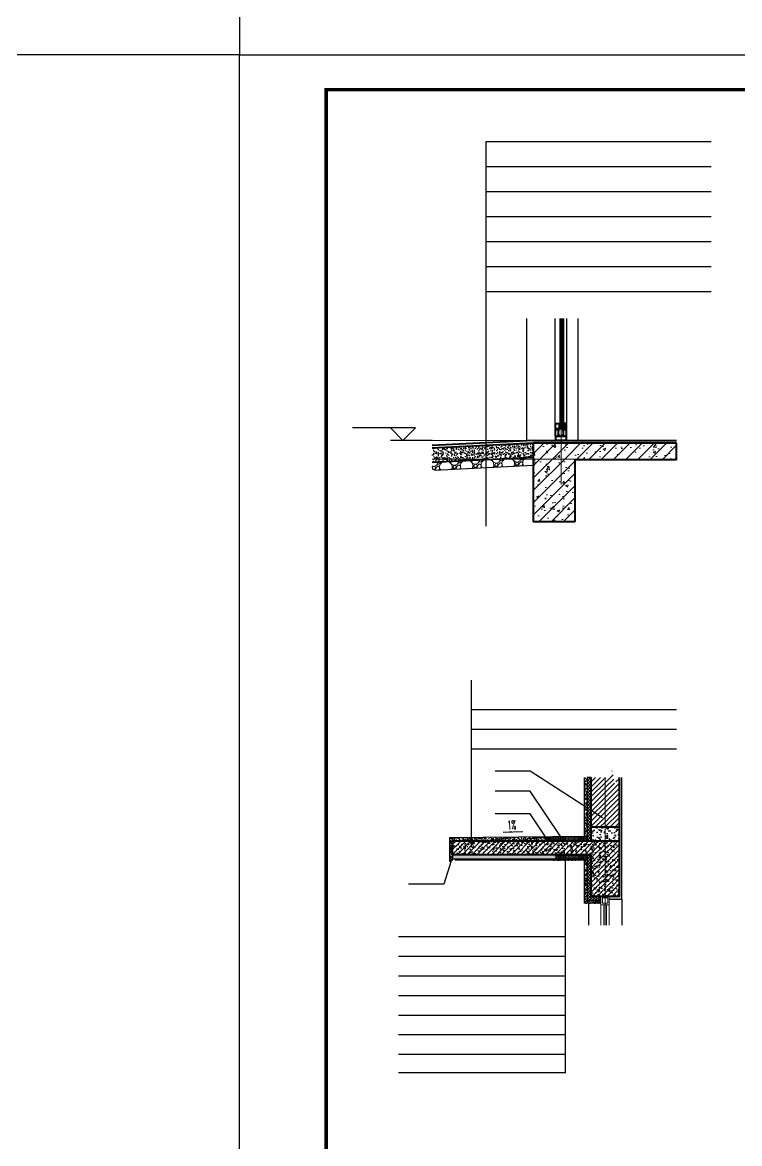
# Model space of a CAD drawing. Extents: x -518115 to 389031, y -231062 to 1628073.
# Drawn here: x -2550 to 2618, y 928793 to 936866 of the extents above; entities that cross this region are included whole.
import ezdxf

# ---------------------------------------------------------------- set-up
doc = ezdxf.new("R2010")
doc.units = 0
doc.header["$LTSCALE"] = 1000
doc.header["$MEASUREMENT"] = 0
doc.linetypes.add('DOTE', pattern=[2.42, 2, -0.2, 0.02, -0.2])
for name, color, linetype in [('3-保温', 17, 'Continuous'), ('3-面层', 5, 'Continuous'), ('5-平立面看线1', 45, 'Continuous'), ('DIM_ELEV', 3, 'Continuous'), ('DIM_LEAD', 3, 'Continuous'), ('DIM_SYMB', 3, 'Continuous'), ('PUB_HACTH', 252, 'Continuous'), ('PUB_TEXT', 4, 'Continuous'), ('图框', 140, 'Continuous')]:
    doc.layers.add(name, color=color, linetype=linetype)
for name, color, linetype, lineweight in [('DOTE', 19, 'DOTE', 9), ('PUB_HATCH', 8, 'Continuous', 9), ('WALL', 9, 'Continuous', 40), ('WINDOW', 144, 'Continuous', 15)]:
    doc.layers.add(name, color=color, linetype=linetype, lineweight=lineweight)
doc.layers.add('yichutu', color=7, linetype='Continuous', true_color=0xffffff, plot=False)
doc.styles.add('_TCH_DIM', font='SIMPLEX.shx', dxfattribs={"width": 0.7, "bigfont": 'GBCBIG.shx'})
pattern_1 = [(45, (-2372135.04, 1142494.77), (-44.1941738, 44.1941738), []), (50, (-2372135.04, 1142494.77), (179.315046, -15.688034), [18.75, -206.25]), (355, (-2372135.04, 1142494.77), (-34.687833, 188.048033), [15, -165]), (100.4514, (-2372120.1, 1142493.47), (144.627345, 172.359886), [15.935047, -175.285528]), (46.1842, (-2372135.04, 1142544.77), (266.810262, -41.379754), [28.125, -309.375]), (96.6356, (-2372112.8, 1142541.32), (233.665676, 243.529468), [23.902572, -262.92825]), (351.1842, (-2372135.04, 1142544.77), (233.665486, 243.52965), [22.5, -247.5]), (21, (-2372110.04, 1142532.27), (149.226763, -100.654723), [18.75, -206.25]), (326, (-2372110.04, 1142532.27), (60.828833, 181.287511), [15, -165]), (71.4514, (-2372097.6, 1142523.88), (210.055657, 80.632624), [15.935047, -175.285528]), (37.5, (-2372135.04, 1142494.77), (3.0399638, 83.2234635), [0, -163, 0, -167.5, 0, -165.625]), (7.5, (-2372135.04, 1142494.77), (65.7673844, 98.602928), [0, -95.5, 0, -159.25, 0, -63.125]), (327.5, (-2372190.79, 1142494.77), (133.455609, -5.638718), [0, -62.5, 0, -195, 0, -258.75]), (317.5, (-2372215.79, 1142494.77), (145.7965423, 25.0262456), [0, -81.25, 0, -129.5, 0, -183.75])]
pattern_2 = [(45, (-2065167.275, 1254048.917), (-17.67766953, 17.67766953), []), (50, (-2065167.275, 1254048.92), (71.7260183, -6.2752135), [7.5, -82.5]), (355, (-2065167.275, 1254048.92), (-13.8751334, 75.2192134), [6, -66]), (100.4514, (-2065161.3, 1254048.394), (57.8509382, 68.9439542), [6.374019, -70.1142112]), (46.1842, (-2065167.275, 1254068.92), (106.724105, -16.5519014), [11.25, -123.75]), (96.6356, (-2065158.38, 1254067.54), (93.4662706, 97.411787), [9.561029, -105.1713]), (351.1842, (-2065167.27, 1254068.92), (93.4661945, 97.41186), [9, -99]), (21, (-2065157.275, 1254063.92), (59.6907052, -40.261889), [7.5, -82.5]), (326, (-2065157.275, 1254063.92), (24.3315332, 72.5150045), [6, -66]), (71.4514, (-2065152.3, 1254060.56), (84.0222629, 32.2530497), [6.374019, -70.1142112]), (37.5, (-2065167.275, 1254048.917), (1.21598553, 33.28938538), [0, -65.2, 0, -67, 0, -66.25]), (7.5, (-2065167.275, 1254048.917), (26.30695374, 39.4411712), [0, -38.2, 0, -63.7, 0, -25.25]), (327.5, (-2065189.575, 1254048.917), (53.38224362, -2.25548717), [0, -25, 0, -78, 0, -103.5]), (317.5, (-2065199.575, 1254048.917), (58.3186169, 10.0104982), [0, -32.5, 0, -51.8, 0, -73.5])]
pattern_3 = [(50, (-2065167.275, 1254048.92), (71.7260183, -6.2752135), [7.5, -82.5]), (355, (-2065167.275, 1254048.92), (-13.8751334, 75.2192134), [6, -66]), (100.4514, (-2065161.3, 1254048.394), (57.8509382, 68.9439542), [6.374019, -70.1142112]), (46.1842, (-2065167.275, 1254068.92), (106.724105, -16.5519014), [11.25, -123.75]), (96.6356, (-2065158.38, 1254067.54), (93.4662706, 97.411787), [9.561029, -105.1713]), (351.1842, (-2065167.27, 1254068.92), (93.4661945, 97.41186), [9, -99]), (21, (-2065157.275, 1254063.92), (59.6907052, -40.261889), [7.5, -82.5]), (326, (-2065157.275, 1254063.92), (24.3315332, 72.5150045), [6, -66]), (71.4514, (-2065152.3, 1254060.56), (84.0222629, 32.2530497), [6.374019, -70.1142112]), (37.5, (-2065167.275, 1254048.917), (1.21598553, 33.28938538), [0, -65.2, 0, -67, 0, -66.25]), (7.5, (-2065167.275, 1254048.917), (26.30695374, 39.4411712), [0, -38.2, 0, -63.7, 0, -25.25]), (327.5, (-2065189.575, 1254048.917), (53.38224362, -2.25548717), [0, -25, 0, -78, 0, -103.5]), (317.5, (-2065199.575, 1254048.917), (58.3186169, 10.0104982), [0, -32.5, 0, -51.8, 0, -73.5])]
pattern_4 = [(45, (-2065167.275, 1254066.869), (-17.6776766, 17.6776766), [])]
pattern_5 = [(45, (-2065167.275, 1254048.917), (-11.22532015, 11.22532015), []), (135, (-2065167.275, 1254048.917), (-11.22532015, -11.22532015), [])]
pattern_6 = [(0, (-2065167.275, 1254048.9174), (11.90625, 6.874075), [7.9375, -15.875]), (120, (-2065167.275, 1254048.9174), (-11.906248578, 6.874077464), [7.9375, -15.875]), (60, (-2065167.275, 1254048.9174), (1.422e-06, 13.748152464), [-15.875, 7.9375])]
pattern_7 = [(37.5, (-2065167.275, 1254048.917), (-0.62993358, 19.26823769), [0, -15.2, 0, -17, 0, -16.25]), (7.5, (-2065167.275, 1254048.917), (17.69776705, 28.22146065), [0, -8.2, 0, -13.7, 0, -5.25]), (327.5, (-2065179.575, 1254048.917), (31.14141862, 0.05659054), [0, -5, 0, -18, 0, -23.5]), (317.5, (-2065179.575, 1254048.917), (30.06126605, 8.77675565), [0, -2.5, 0, -11.8, 0, -13.5])]

# ---------------------------------------------------------------- blocks, each defined once
blk = doc.blocks.new('yct-841-594-84100-59399.9999999999-100-1000.0')
at = {"layer": 'yichutu', "color": 7, "true_color": 0xffffff}
blk.add_lwpolyline([(0, 0), (0, 59400), (84100, 59400), (84100, 0)], close=True, dxfattribs=at)
blk = doc.blocks.new('A$C72245D93')
at = {"layer": '图框'}
blk.add_lwpolyline([(0, 0), (21025, 0), (21025, -14850), (0, -14850)], close=True, dxfattribs=at)
blk.add_lwpolyline([(0, 0), (21025, 0), (21025, -14850), (0, -14850)], close=True, dxfattribs=at)
at = {"layer": '图框', "const_width": 25}
blk.add_lwpolyline([(20775, -14600), (20775, -250), (625, -250), (625, -14600)], close=True, dxfattribs=at)

msp = doc.modelspace()

# ---------------------------------------------------------------- hatches: boundary and pattern name
at = {"layer": '3-保温'}
h = msp.add_hatch(dxfattribs=at)
h.set_pattern_fill('ANSI37', color=256, scale=10)
h.set_pattern_definition(pattern_5)
h.paths.add_polyline_path([(1548.9, 931428.8), (1518.9, 931428.8), (1518.9, 930973.6), (1548.9, 930973.6)])
h = msp.add_hatch(dxfattribs=at)
h.set_pattern_fill('ANSI37', color=256, scale=10)
h.set_pattern_definition(pattern_5)
h.paths.add_polyline_path([(1548.9, 930873.6), (1518.9, 930873.6), (1518.9, 930543.6), (1618.9, 930543.6), (1618.9, 930573.6), (1548.9, 930573.6), (1548.9, 930573.6)])
at = {"layer": 'DIM_SYMB'}
msp.add_hatch(color=256, dxfattribs=at).paths.add_polyline_path([(915.1, 931033), (975.1, 931035.6), (974.7, 931043.6)])
at = {"layer": 'PUB_HACTH', "ltscale": 0.8}
h = msp.add_hatch(dxfattribs=at)
h.set_pattern_fill('AR-CONC', color=256, scale=25, angle=2.86068)
h.set_pattern_definition([(52.8606782, (-2148565.465, 1158950.115), (45.6882796, -1.7067098), [4.7625, -52.3875]), (357.8606782, (-2148565.465, 1158950.115), (-11.1835175, 47.2649187), [3.81, -41.91]), (103.3116782, (-2148561.657, 1158949.973), (34.5049375, 45.558), [4.0475, -44.5225]), (49.0448782, (-2148566.1, 1158962.8), (68.2098655, -7.115264), [7.14375, -78.58125]), (99.4962782, (-2148560.414, 1158962.206), (56.1899994, 64.74137), [6.07125, -66.78375]), (354.0446782, (-2148566.1, 1158962.8), (56.1900976, 64.7412652), [5.715, -62.865]), (23.8606782, (-2148559.598, 1158959.945), (39.1324404, -23.6428395), [4.7625, -52.3875]), (328.8606782, (-2148559.6, 1158959.945), (13.1331625, 46.7607062), [3.81, -41.91]), (74.3120782, (-2148556.337, 1158957.975), (52.2654936, 23.1179638), [4.0475, -44.5225]), (40.36067825, (-2148565.465, 1158950.115), (-0.28379433, 21.15095364), [0, -41.402, 0, -42.545, 0, -42.06875]), (10.3606782, (-2148565.465, 1158950.115), (15.43415785, 25.84763433), [0, -24.257, 0, -40.4495, 0, -16.03375]), (330.36067825, (-2148579.607, 1158949.408), (33.92688386, 0.26134608), [0, -15.875, 0, -49.53, 0, -65.7225]), (320.3606782, (-2148585.95, 1158949.09), (36.6689041, 8.19689118), [0, -20.6375, 0, -32.893, 0, -46.6725])])
h.paths.add_polyline_path([(403, 933800.1), (403, 933700), (1137.2, 933736.7), (1132.2, 933836.6)])
h = msp.add_hatch(dxfattribs=at)
h.set_pattern_fill('普通砖', color=256, scale=10)
h.set_pattern_definition(pattern_4)
h.paths.add_polyline_path([(1748.9, 931428.8), (1737.1, 931428.8), (1718.4, 931376.3), (1699.9, 931481.3), (1680.8, 931428.8), (1648.9, 931428.8), (1648.9, 931073.6), (1748.9, 931073.6)])
h = msp.add_hatch(dxfattribs=at)
h.set_pattern_fill('粉刷', color=256, scale=5)
h.set_pattern_definition(pattern_7)
h.paths.add_polyline_path([(1518.9, 931428.8), (1498.9, 931428.8), (1498.9, 931006.1), (1518.9, 931006.3)])
h = msp.add_hatch(dxfattribs=at)
h.set_pattern_fill('普通砖', color=256, scale=10)
h.set_pattern_definition(pattern_4)
h.paths.add_polyline_path([(1648.9, 931428.8), (1548.9, 931428.8), (1548.9, 931073.6), (1648.9, 931073.6)])
h = msp.add_hatch(dxfattribs=at)
h.set_pattern_fill('粉刷', color=256, scale=5)
h.set_pattern_definition(pattern_7)
h.paths.add_polyline_path([(1768.9, 931428.8), (1748.9, 931428.8), (1748.9, 930873.6), (1748.9, 930573.6), (1678.9, 930573.6), (1678.9, 930553.6), (1768.9, 930553.6)])
h = msp.add_hatch(dxfattribs=at)
h.set_pattern_fill('粉刷', color=256, scale=5)
h.set_pattern_definition(pattern_7)
h.paths.add_polyline_path([(1227.7, 931003.4), (528.9, 930996.4), (528.9, 930823.6), (548.9, 930833.6), (548.9, 930843.6), (568.9, 930843.6), (1290.8, 930833.6), (1290.8, 930843.6), (548.9, 930843.6), (548.9, 930873.6), (548.9, 930973.6), (1227.7, 930973.6)])
h = msp.add_hatch(color=256, dxfattribs=at)
h.dxf.hatch_style = 1
h.paths.add_polyline_path([(1247.7, 931003.6), (1227.7, 931003.4), (1227.7, 930973.6), (1247.7, 930973.6)])
h = msp.add_hatch(dxfattribs=at)
h.set_pattern_fill('HONEY', color=256, scale=5)
h.set_pattern_definition(pattern_6)
h.paths.add_polyline_path([(1290.8, 931004), (1247.7, 931003.6), (1247.7, 930973.6), (1290.8, 930973.6)])
h = msp.add_hatch(dxfattribs=at)
h.set_pattern_fill('HONEY', color=256, scale=5)
h.set_pattern_definition(pattern_6)
h.paths.add_polyline_path([(1518.9, 931006.3), (1290.8, 931004), (1290.8, 930973.6), (1518.9, 930973.6)])
h = msp.add_hatch(dxfattribs=at)
h.set_pattern_fill('混凝土', color=256, scale=10)
h.set_pattern_definition(pattern_3)
h.paths.add_polyline_path([(1648.9, 931073.6), (1548.9, 931073.6), (1548.9, 930973.6), (1648.9, 930973.6)])
h = msp.add_hatch(dxfattribs=at)
h.set_pattern_fill('混凝土', color=256, scale=10)
h.set_pattern_definition(pattern_3)
h.paths.add_polyline_path([(1748.9, 931073.6), (1648.9, 931073.6), (1648.9, 930973.6), (1748.9, 930973.6)])
h = msp.add_hatch(dxfattribs=at)
h.set_pattern_fill('钢筋混凝土', color=256, scale=10)
h.set_pattern_definition(pattern_2)
h.paths.add_polyline_path([(1648.9, 930973.6), (1548.9, 930973.6), (548.9, 930973.6), (548.9, 930873.6), (1548.9, 930873.6), (1548.9, 930573.6), (1648.9, 930573.6)])
h = msp.add_hatch(dxfattribs=at)
h.set_pattern_fill('钢筋混凝土', color=256, scale=10)
h.set_pattern_definition(pattern_2)
h.paths.add_polyline_path([(1748.9, 930873.6), (1748.9, 930973.6), (1648.9, 930973.6), (1648.9, 930573.6), (1678.9, 930573.6), (1748.9, 930573.6)])
h = msp.add_hatch(dxfattribs=at)
h.set_pattern_fill('HONEY', color=256, scale=5)
h.set_pattern_definition(pattern_6)
h.paths.add_polyline_path([(1290.8, 930873.6), (548.9, 930873.6), (548.9, 930843.6), (1290.8, 930843.6)])
h = msp.add_hatch(dxfattribs=at)
h.set_pattern_fill('HONEY', color=256, scale=5)
h.set_pattern_definition(pattern_6)
h.paths.add_polyline_path([(1518.9, 930873.6), (1290.8, 930873.6), (1290.8, 930843.6), (1518.9, 930843.6)])
h = msp.add_hatch(dxfattribs=at)
h.set_pattern_fill('粉刷', color=256, scale=5)
h.set_pattern_definition(pattern_7)
h.paths.add_polyline_path([(1518.9, 930843.6), (1290.8, 930843.6), (1290.8, 930833.6), (1498.9, 930833.6), (1498.9, 930523.6), (1618.9, 930523.6), (1618.9, 930543.6), (1518.9, 930543.6)])
at = {"layer": 'PUB_HATCH'}
h = msp.add_hatch(dxfattribs=at)
h.set_pattern_fill('钢筋混凝土', color=256, scale=25, style=0)
h.set_pattern_definition(pattern_1)
h.paths.add_polyline_path([(2163.9, 933716.7), (2163.9, 933836.7), (1131.4, 933836.7), (1431.4, 933716.7)])
h = msp.add_hatch(dxfattribs=at)
h.set_pattern_fill('钢筋混凝土', color=256, scale=25, style=0)
h.set_pattern_definition(pattern_1)
h.paths.add_polyline_path([(1431.4, 933716.7), (1131.4, 933836.7), (1131.4, 933269.7), (1431.4, 933269.7)])
at = {"layer": 'PUB_HATCH', "linetype": 'ByBlock'}
h = msp.add_hatch(dxfattribs=at)
h.set_pattern_fill('卵石砌体', color=256, scale=20, angle=2.86068, style=0)
h.set_pattern_definition([(2.860678, (-2148460.6, 1158955.36), (-7.486127, 149.813077), [7.5, -22.5, 7.5, -112.5]), (2.860678, (-2148423.89, 1158972.21), (-7.486127, 149.813077), [7.5, -142.5]), (2.860678, (-2148499.55, 1158983.45), (-7.486127, 149.813077), [15, -135]), (2.860678, (-2148537.37, 1158989.07), (-7.486127, 149.813077), [22.5, -127.5]), (2.860678, (-2148462.84, 1159000.3), (-7.486127, 149.813077), [15, -15, 22.5, -97.5]), (2.860678, (-2148471.45, 1159022.4), (-7.486127, 149.813077), [22.5, -127.5]), (2.860678, (-2148509.28, 1159028.02), (-7.486127, 149.813077), [22.5, -52.5, 22.5, -52.5]), (2.860678, (-2148540.37, 1159048.99), (-7.486127, 149.813077), [22.5, -7.5, 7.5, -112.5]), (2.860678, (-2148443.74, 1159068.84), (-7.486127, 149.813077), [7.5, -142.5]), (2.860678, (-2148474.45, 1159082.32), (-7.486127, 149.813077), [15, -135]), (92.860678, (-2148572.2, 1159084.95), (-149.813077, -7.486127), [15, -135]), (92.860678, (-2148551.98, 1158980.83), (-149.813077, -7.486127), [7.5, -15, 22.5, -105]), (92.860678, (-2148515.28, 1158997.68), (-149.813077, -7.486127), [30, -7.5, 7.5, -105]), (92.860678, (-2148494.68, 1159036.26), (-149.813077, -7.486127), [22.5, -127.5]), (92.860678, (-2148483.82, 1158969.21), (-149.813077, -7.486127), [15, -135]), (92.860678, (-2148482.31, 1159089.44), (-149.813077, -7.486127), [15, -135]), (92.860678, (-2148470.33, 1158999.92), (-149.813077, -7.486127), [15, -75, 7.5, -52.5]), (92.860678, (-2148451.6, 1159075.95), (-149.813077, -7.486127), [7.5, -7.5, 7.5, -127.5]), (92.860678, (-2148440.74, 1159008.91), (-149.813077, -7.486127), [15, -22.5, 15, -97.5]), (92.860678, (-2148431.38, 1158971.83), (-149.813077, -7.486127), [15, -135]), (47.860678, (-2148558.72, 1158965.47), (-7.486127, 149.8130763), [21.21315, -42.426404, 31.8198, -116.672678]), (47.860678, (-2148566.21, 1158965.1), (-7.486127, 149.8130763), [21.213203, -190.91883]), (47.860678, (-2148484.56, 1158984.2), (-7.486127, 149.8130763), [21.213203, -190.91883]), (47.860678, (-2148503.29, 1159058.35), (-7.486127, 149.8130763), [21.213203, -190.91883]), (47.860678, (-2148432.13, 1158986.82), (-7.486127, 149.8130763), [21.213203, -190.91883]), (47.860678, (-2148560.22, 1158995.43), (-7.486127, 149.8130763), [10.606602, -201.52542]), (47.860678, (-2148547.48, 1159041.13), (-7.486127, 149.8130763), [10.606602, -201.52542]), (47.860678, (-2148529.88, 1158989.44), (-7.486127, 149.8130763), [10.606602, -201.52542]), (47.860678, (-2148517.52, 1159042.62), (-7.486127, 149.8130763), [10.606602, -201.52542]), (47.860678, (-2148471.08, 1159014.91), (-7.486127, 149.8130763), [10.606602, -201.52542]), (47.860678, (-2148475.2, 1159097.3), (-7.486127, 149.8130763), [10.606602, -201.52542]), (47.860678, (-2148459.47, 1159083.07), (-7.486127, 149.8130763), [10.606602, -201.52542]), (47.860678, (-2148447.86, 1159001.05), (-7.486127, 149.8130763), [10.606602, -201.52542]), (47.860678, (-2148438.5, 1158963.97), (-7.486127, 149.8130763), [10.606602, -201.52542]), (47.860678, (-2148441.49, 1159023.89), (-7.486127, 149.8130763), [10.606602, -201.52542]), (47.860678, (-2148445.24, 1159098.8), (-7.486127, 149.8130763), [10.606602, -201.52542]), (47.860678, (-2148436.25, 1159069.21), (-7.486127, 149.8130763), [10.606602, -201.52542]), (137.860678, (-2148466.96, 1159082.7), (-149.8130763, -7.486127), [10.606602, -201.52542]), (137.860678, (-2148452.73, 1159098.43), (-149.8130763, -7.486127), [10.606602, -201.52542]), (137.860678, (-2148443.74, 1159068.84), (-149.8130763, -7.486127), [10.606602, -201.52542]), (137.860678, (-2148422.76, 1159099.92), (-149.8130763, -7.486127), [10.606602, -201.52542]), (137.860678, (-2148495.05, 1159043.75), (-149.8130763, -7.486127), [10.606602, -201.52542]), (137.860678, (-2148509.28, 1159028.02), (-149.8130763, -7.486127), [10.606602, -201.52542]), (137.860678, (-2148552.35, 1158988.32), (-149.8130763, -7.486127), [10.606602, -201.52542]), (137.860678, (-2148537.37, 1158989.07), (-149.8130763, -7.486127), [10.606602, -201.52542]), (137.860678, (-2148525.01, 1159042.25), (-149.8130763, -7.486127), [10.606602, -201.52542]), (137.860678, (-2148553.85, 1159018.28), (-149.8130763, -7.486127), [10.606602, -201.52542]), (137.860678, (-2148462.84, 1159000.3), (-149.8130763, -7.486127), [10.606602, -201.52542]), (137.860678, (-2148441.12, 1159016.4), (-149.8130763, -7.486127), [10.606602, -201.52542]), (137.860678, (-2148432.13, 1158986.82), (-149.8130763, -7.486127), [10.606602, -201.52542]), (137.860678, (-2148432.88, 1159001.8), (-149.8130763, -7.486127), [10.606602, -201.52542]), (137.860678, (-2148423.89, 1158972.21), (-149.8130763, -7.486127), [10.606602, -201.52542]), (137.860678, (-2148548.23, 1159056.11), (-149.8130763, -7.486127), [21.213203, -190.91883]), (137.860678, (-2148471.08, 1159014.91), (-149.8130763, -7.486127), [21.213203, -190.91883]), (137.860678, (-2148475.95, 1158962.1), (-149.8130763, -7.486127), [53.033008, -159.099024]), (29.4257294, (-2148569.21, 1159025.02), (149.8130758, 7.4861281), [16.77, -318.64018]), (29.4257294, (-2148544.49, 1158981.2), (149.8130758, 7.4861281), [16.77, -318.64018]), (29.4257294, (-2148517.896, 1159050.114), (149.8130758, 7.4861281), [16.77, -318.64018]), (29.4257294, (-2148453.105, 1158955.73), (149.8130758, 7.4861281), [16.77, -318.64018]), (29.4257294, (-2148477.45, 1158992.06), (149.8130758, 7.4861281), [16.77, -318.64018]), (29.4257294, (-2148463.964, 1159022.77), (149.8130758, 7.4861281), [16.77, -318.64018]), (29.4257294, (-2148489.056, 1159074.08), (149.8130758, 7.4861281), [16.77, -318.64018]), (29.4257294, (-2148436.25, 1159069.21), (149.8130758, 7.4861281), [16.77, -318.64018]), (66.295627, (-2148554.226, 1159025.77), (-7.4861268, 149.8130764), [16.77, -318.64018]), (66.295627, (-2148554.6, 1159033.26), (-7.4861268, 149.8130764), [16.77, -318.64018]), (66.295627, (-2148495.8, 1159058.73), (-7.4861268, 149.8130764), [33.54, -301.87018]), (66.295627, (-2148442.99, 1159053.86), (-7.4861268, 149.8130764), [16.77, -318.64018]), (66.295627, (-2148449.36, 1159031.01), (-7.4861268, 149.8130764), [16.77, -318.64018]), (66.295627, (-2148522.767, 1158997.305), (-7.4861268, 149.8130764), [16.77, -318.64018]), (66.295627, (-2148451.98, 1159083.445), (-7.4861268, 149.8130764), [16.77, -318.64018]), (66.295627, (-2148429.13, 1159077.08), (-7.4861268, 149.8130764), [16.77, -318.64018]), (119.4257294, (-2148563.96, 1159070.34), (-7.4861281, 149.8130758), [16.77, -318.64018]), (119.4257294, (-2148475.58, 1158954.607), (-7.4861281, 149.8130758), [16.77, -318.64018]), (119.4257294, (-2148547.86, 1159048.616), (-7.4861281, 149.8130758), [16.77, -318.64018]), (119.4257294, (-2148434.75, 1159039.25), (-7.4861281, 149.8130758), [16.77, -318.64018]), (119.4257294, (-2148486.81, 1159029.14), (-7.4861281, 149.8130758), [16.77, -318.64018]), (119.4257294, (-2148443.364, 1159061.35), (-7.4861281, 149.8130758), [16.77, -318.64018]), (119.4257294, (-2148516.77, 1159027.64), (-7.4861281, 149.8130758), [16.77, -318.64018]), (119.4257294, (-2148545.24, 1158996.18), (-7.4861281, 149.8130758), [16.77, -318.64018]), (156.295627, (-2148556.1, 1159063.223), (-149.8130764, -7.4861268), [16.77, -318.64018]), (156.295627, (-2148499.546, 1158983.446), (-149.8130764, -7.4861268), [16.77, -318.64018]), (156.295627, (-2148532.88, 1159049.365), (-149.8130764, -7.4861268), [16.77, -318.64018]), (156.295627, (-2148439.995, 1158993.93), (-149.8130764, -7.4861268), [16.77, -318.64018]), (156.295627, (-2148460.595, 1158955.355), (-149.8130764, -7.4861268), [16.77, -318.64018]), (156.295627, (-2148451.6, 1159075.954), (-149.8130764, -7.4861268), [16.77, -318.64018]), (156.295627, (-2148471.455, 1159022.4), (-149.8130764, -7.4861268), [16.77, -318.64018]), (156.295627, (-2148556.1, 1159063.223), (-149.8130764, -7.4861268), [16.77, -318.64018]), (156.295627, (-2148419.395, 1159032.51), (-149.8130764, -7.4861268), [16.77, -318.64018]), (246.295627, (-2148558.72, 1158965.47), (7.4861268, -149.8130764), [16.77, -318.64018])])
h.paths.add_polyline_path([(403, 933646.9), (419.8, 933640.8), (1140.2, 933676.8), (1137.2, 933736.7), (403, 933700)])

# ---------------------------------------------------------------- linework, layer by layer
for p, q in [((1288.9, 933886.7), (1288.9, 934735.2)), ((1373.9, 933981.7), (1373.9, 934735.2)), ((1288.9, 933931.7), (1288.9, 933981.7)), ((1288.9, 933981.7), (1319, 933981.7)), ((1288.9, 933886.7), (1288.9, 933936.7)), ((1288.9, 933936.7), (1293.9, 933936.7)), ((1293.9, 933936.7), (1288.9, 933936.7)), ((1288.9, 933921), (1288.9, 933902.1)), ((1293.9, 933941.7), (1293.9, 933976.7)), ((1293.9, 933976.7), (1314, 933976.7)), ((1314, 933941.7), (1293.9, 933941.7)), ((1293.9, 933936.7), (1298.9, 933936.7)), ((1368, 933936.7), (1293.9, 933936.7)), ((1293.9, 933891.7), (1293.9, 933931.7)), ((1293.9, 933931.7), (1308.9, 933931.7)), ((1308.9, 933931.7), (1293.9, 933931.7)), ((1308.9, 933931.7), (1293.9, 933931.7)), ((1298.9, 933941.7), (1314, 933941.7)), ((1308.9, 933931.7), (1308.9, 933891.7)), ((1313.9, 933934.7), (1313.9, 933928.7)), ((1313.9, 933934.7), (1319, 933934.7)), ((1313.9, 933928.7), (1319, 933928.7)), ((1313.9, 933926.7), (1319, 933926.7)), ((1313.9, 933926.7), (1313.9, 933896.7)), ((1314, 933976.7), (1314, 933941.7)), ((1319, 933981.7), (1319, 933941.7)), ((1319, 933941.7), (1357.8, 933941.7)), ((1357.8, 933941.7), (1319, 933941.7)), ((1319, 933936.7), (1319, 933934.7)), ((1319, 933928.7), (1319, 933926.7)), ((1325.4, 933941.7), (1351.4, 933956.9)), ((1325.4, 933956.9), (1351.4, 933941.7)), ((1325.4, 933956.9), (1325.4, 933941.7)), ((1325.4, 933956.9), (1351.4, 933956.9)), ((1338, 933936.7), (1368.9, 933936.7)), ((1338, 933934.7), (1338, 933936.7)), ((1338, 933934.7), (1343.9, 933934.7)), ((1338, 933926.7), (1338, 933928.7)), ((1338, 933928.7), (1343.9, 933928.7)), ((1338, 933926.7), (1343.9, 933926.7)), ((1343.9, 933934.7), (1343.9, 933928.7)), ((1343.9, 933934.7), (1343.9, 933928.7)), ((1343.9, 933926.7), (1343.9, 933896.7)), ((1343.9, 933926.7), (1343.9, 933896.7)), ((1348.9, 933931.7), (1348.9, 933891.7)), ((1348.9, 933931.7), (1348.9, 933891.7)), ((1348.9, 933931.7), (1368.9, 933931.7)), ((1368.9, 933931.7), (1348.9, 933931.7)), ((1351.4, 933956.9), (1351.4, 933941.7)), ((1357.8, 933941.7), (1357.8, 933981.7)), ((1362.9, 933981.7), (1357.8, 933981.7)), ((1362.9, 933981.7), (1362.9, 933936.7)), ((1373.9, 933981.7), (1363.9, 933981.7)), ((1363.9, 933976.7), (1363.9, 933981.7)), ((1368.9, 933976.7), (1363.9, 933976.7)), ((1368.9, 933936.7), (1368.9, 933976.7)), ((1368.9, 933891.7), (1368.9, 933931.7)), ((1373.9, 933931.7), (1373.9, 933981.7)), ((1373.9, 933886.7), (1373.9, 933936.7)), ((1373.9, 933886.7), (1288.9, 933886.7)), ((1373.9, 933886.7), (1288.9, 933886.7)), ((1288.9, 933886.7), (1288.9, 933856.7)), ((1288.9, 933856.7), (1373.9, 933856.7)), ((1293.9, 933891.7), (1308.9, 933891.7)), ((1368.9, 933881.7), (1293.9, 933881.7)), ((1293.9, 933881.7), (1293.9, 933861.7)), ((1293.9, 933861.7), (1368.9, 933861.7)), ((1319, 933896.7), (1313.9, 933896.7)), ((1319, 933894.7), (1313.9, 933894.7)), ((1313.9, 933894.7), (1313.9, 933888.7)), ((1319, 933888.7), (1313.9, 933888.7)), ((1319, 933896.7), (1319, 933894.7)), ((1319, 933888.7), (1319, 933886.7)), ((1343.9, 933896.7), (1338, 933896.7)), ((1338, 933894.7), (1338, 933896.7)), ((1343.9, 933894.7), (1338, 933894.7)), ((1343.9, 933888.7), (1338, 933888.7)), ((1338, 933886.7), (1338, 933888.7)), ((1343.9, 933894.7), (1343.9, 933888.7)), ((1343.9, 933894.7), (1343.9, 933888.7)), ((1348.9, 933891.7), (1368.9, 933891.7)), ((1368.9, 933861.7), (1368.9, 933881.7)), ((1373.9, 933856.7), (1373.9, 933886.7))]:
    msp.add_line(p, q)
at = {"color": 4}
for p, q in [((1325.4, 933956.9), (1325.4, 934735.2)), ((1333.4, 933956.9), (1333.4, 934735.2)), ((1343.4, 933956.9), (1343.4, 934735.2)), ((1351.4, 933956.9), (1351.4, 934735.2))]:
    msp.add_line(p, q, dxfattribs=at)
for centre, start, end in [((1320.1, 933987.2), 258.69778, 339.24089), ((1356.7, 933987.2), 200.75911, 281.30222), ((1320.1, 933975.5), 258.69778, 339.24089), ((1356.7, 933975.5), 200.75911, 281.30222)]:
    msp.add_arc(centre, 5.68, start, end)
at = {"layer": '3-面层', "ltscale": 0.8}
for p, q in [((1498.9, 931006.1), (1498.9, 931428.8)), ((1548.9, 931428.8), (1518.9, 931428.8)), ((1518.9, 931428.8), (1518.9, 930973.6)), ((1548.9, 930973.6), (1548.9, 931428.8)), ((1227.7, 931003.6), (1227.7, 930973.6)), ((1247.7, 931003.6), (1247.7, 930973.6)), ((548.9, 930973.6), (548.9, 930843.6)), ((548.9, 930873.6), (548.9, 930973.6)), ((548.9, 930973.6), (1548.9, 930973.6)), ((548.9, 930873.6), (548.9, 930843.6)), ((1548.9, 930873.6), (548.9, 930873.6)), ((548.9, 930843.6), (1518.9, 930843.6)), ((1518.9, 930873.6), (1518.9, 930543.6)), ((1548.9, 930573.6), (1548.9, 930873.6)), ((1518.9, 930543.6), (1618.9, 930543.6)), ((1618.9, 930573.6), (1548.9, 930573.6)), ((1618.9, 930543.6), (1618.9, 930573.6))]:
    msp.add_line(p, q, dxfattribs=at)
at = {"layer": '3-面层'}
for points in [[(1081.4, 934735.2), (1081.4, 933856.7)], [(1451.4, 934735.2), (1451.4, 933856.7)]]:
    msp.add_lwpolyline(points, dxfattribs=at)
at = {"layer": '3-面层', "ltscale": 0.8}
for points in [[(1678.9, 930553.6), (1768.9, 930553.6), (1768.9, 931428.8)], [(548.9, 930833.6), (528.9, 930823.6), (528.9, 930996.4), (1518.9, 931006.3)], [(548.9, 930833.6), (548.9, 930843.6), (568.9, 930843.6), (568.9, 930833.6)], [(1618.9, 930523.6), (1498.9, 930523.6), (1498.9, 930833.6), (568.9, 930833.6)]]:
    msp.add_lwpolyline(points, dxfattribs=at)
at = {"layer": '5-平立面看线1', "ltscale": 0.8}
for points in [[(1528.9, 930523.6), (1528.9, 930365.4)], [(1768.9, 930553.6), (1768.9, 930365.4)]]:
    msp.add_lwpolyline(points, dxfattribs=at)
at = {"layer": 'DIM_ELEV'}
for p, q in [((281.9, 933946.7), (-172.5, 933946.7)), ((191.9, 933856.7), (101.9, 933946.7)), ((191.9, 933856.7), (281.9, 933946.7)), ((401.9, 933856.7), (101.9, 933856.7))]:
    msp.add_line(p, q, dxfattribs=at)
at = {"layer": 'DIM_LEAD'}
for p, q in [((788, 936007.4), (2411.8, 936007.4)), ((788, 936007.4), (788, 933239.8)), ((788, 935827.4), (2411.8, 935827.4)), ((788, 935647.4), (2411.8, 935647.4)), ((788, 935467.4), (2411.8, 935467.4)), ((788, 935287.4), (2411.8, 935287.4)), ((788, 935107.4), (2411.8, 935107.4)), ((788, 934927.4), (2411.8, 934927.4)), ((685.7, 930926.9), (685.7, 932130.9)), ((685.7, 931919), (2161.8, 931919)), ((685.7, 931777.6), (2161.8, 931777.6)), ((685.7, 931636.2), (2161.8, 931636.2)), ((1109.7, 931473.9), (855.5, 931473.9)), ((1628.7, 931137.9), (1109.7, 931473.9)), ((1109.7, 931330.9), (855.5, 931330.9)), ((1334, 930994.9), (1109.7, 931330.9)), ((1109.7, 931166.9), (855.5, 931166.9)), ((1238.7, 930973.6), (1109.7, 931166.9)), ((1363.8, 929302.9), (1363.8, 930875.9)), ((538.9, 930828.6), (486.7, 930661.9)), ((486.7, 930661.9), (232.5, 930661.9)), ((1363.8, 930282.3), (159.7, 930282.3)), ((1363.8, 930140.9), (159.7, 930140.9)), ((1363.8, 929999.5), (159.7, 929999.5)), ((1363.8, 929858.1), (159.7, 929858.1)), ((1363.8, 929716.7), (159.7, 929716.7)), ((1363.8, 929575.3), (159.7, 929575.3)), ((1363.8, 929433.9), (159.7, 929433.9)), ((1363.8, 929302.9), (159.7, 929302.9))]:
    msp.add_line(p, q, dxfattribs=at)
at = {"layer": 'DIM_SYMB'}
msp.add_lwpolyline([(1055.4, 931039), (915.1, 931033)], dxfattribs=at)
at = {"layer": 'DOTE', "color": 4}
msp.add_line((1331.4, 934735.2), (1331.4, 933539.7), dxfattribs=at)
at = {"layer": 'DOTE'}
for p, q in [((2163.9, 933856.7), (401.9, 933856.7)), ((2165, 933721.6), (403, 933721.6)), ((1648.9, 930365.4), (1648.9, 931428.8))]:
    msp.add_line(p, q, dxfattribs=at)
at = {"layer": 'PUB_HACTH', "ltscale": 0.8}
msp.add_lwpolyline([(1132.5, 933676.4), (419.8, 933640.8)], dxfattribs=at)
at = {"layer": 'PUB_HACTH', "ltscale": 0.8, "const_width": 5}
msp.add_lwpolyline([(1548.9, 931273.6), (1548.9, 930973.6), (548.9, 930973.6), (548.9, 930873.6), (848.9, 930873.6)], dxfattribs=at)
at = {"layer": 'WALL', "ltscale": 0.8}
for q in [(403, 933820.1), (2163.9, 933856.7)]:
    msp.add_line((1133.3, 933856.7), q, dxfattribs=at)
at = {"layer": 'WALL', "color": 2}
for p, q in [((2163.9, 933836.7), (1131.4, 933836.7)), ((1131.4, 933836.7), (1131.4, 933269.7)), ((2163.9, 933716.7), (1431.4, 933716.7)), ((1431.4, 933716.7), (1431.4, 933269.7)), ((1548.9, 931073.6), (1748.9, 931073.6)), ((1548.9, 930973.6), (1748.9, 930973.6))]:
    msp.add_line(p, q, dxfattribs=at)
at = {"layer": 'WALL'}
for p, q in [((2163.9, 933716.7), (2163.9, 933836.7)), ((1431.4, 933269.7), (1131.4, 933269.7))]:
    msp.add_line(p, q, dxfattribs=at)
at = {"layer": 'WALL', "color": 2, "ltscale": 0.8}
for points in [[(1132.2, 933836.6), (403, 933800.1)], [(403, 933700), (1132.5, 933736.5)]]:
    msp.add_lwpolyline(points, dxfattribs=at)
at = {"layer": 'WALL', "color": 2}
for points in [[(1548.9, 930873.6), (548.9, 930873.6), (548.9, 930973.6), (1548.9, 930973.6), (1548.9, 931428.8)], [(1748.9, 931428.8), (1748.9, 930873.6)], [(1748.9, 930873.6), (1748.9, 930573.6), (1548.9, 930573.6), (1548.9, 930873.6)]]:
    msp.add_lwpolyline(points, dxfattribs=at)
at = {"layer": 'WINDOW'}
for p, q in [((1618.9, 930513.6), (1618.9, 930365.4)), ((1638.9, 930513.6), (1638.9, 930365.4)), ((1658.9, 930513.6), (1658.9, 930365.4)), ((1678.9, 930513.6), (1678.9, 930365.4))]:
    msp.add_line(p, q, dxfattribs=at)
for points in [[(1618.9, 930573.6), (1678.9, 930573.6), (1678.9, 930513.6), (1618.9, 930513.6)], [(1618.9, 930573.6), (1678.9, 930573.6), (1678.9, 930513.6), (1618.9, 930513.6)], [(1628.9, 930563.6), (1668.9, 930563.6), (1668.9, 930523.6), (1628.9, 930523.6)], [(1628.9, 930563.6), (1668.9, 930563.6), (1668.9, 930523.6), (1628.9, 930523.6)]]:
    msp.add_lwpolyline(points, close=True, dxfattribs=at)
at = {"layer": '图框', "color": 2}
msp.add_lwpolyline([(-985.9, 936632.1), (-31985.9, 936632.1), (-31985.9, 954632.1), (-985.9, 954632.1)], close=True, dxfattribs=at)

# ---------------------------------------------------------------- block references
msp.add_blockref('A$C72245D93', (-985.9, 936632.1))
at = {"layer": 'yichutu', "xscale": 0.25, "yscale": 0.25, "zscale": 0.25}
msp.add_blockref('yct-841-594-84100-59399.9999999999-100-1000.0', (-985.9, 921782.1), dxfattribs=at)

# ---------------------------------------------------------------- texts
at = {"layer": 'PUB_TEXT', "style": '_TCH_DIM', "width": 0.505556}
msp.add_text('1%%%', height=63, rotation=2.45136, dxfattribs=at).set_placement((945.4, 931054.8))

doc.saveas('drawing.dxf')
